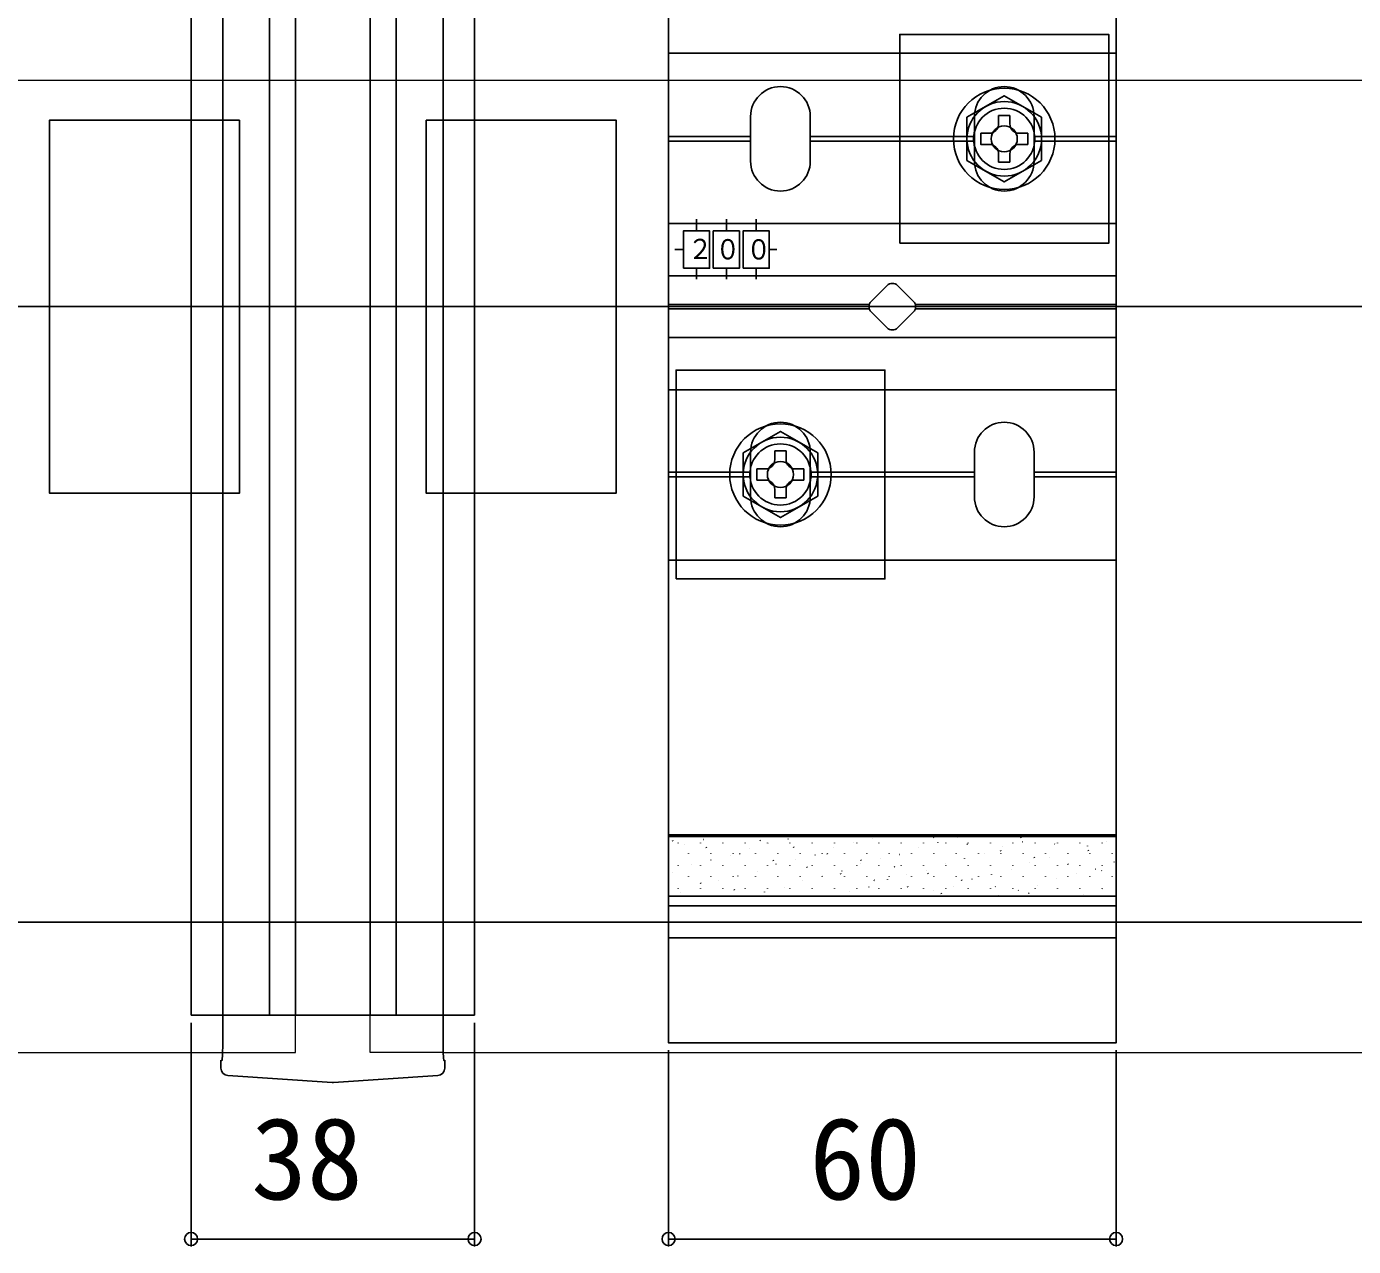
# Model space of a CAD drawing. Units: millimetres, scale not verified. Extents: x -875 to 875, y -1300 to 1294.
# Drawn here: x 167.9 to 345.8, y 756.9 to 920.4 of the extents above; entities that cross this region are included whole.
import ezdxf
from ezdxf.enums import TextEntityAlignment as Align

# ---------------------------------------------------------------- set-up
doc = ezdxf.new("R2010")
doc.units = ezdxf.units.MM
doc.header["$LTSCALE"] = 8
doc.layers.add('0-4_YKK_12', color=2, linetype='Continuous', lineweight=18)
for name, color, linetype in [('0-5_YKK_13', 4, 'Continuous'), ('0-7_YKK_D', 6, 'Continuous'), ('0-9_YSS_K', 3, 'Continuous')]:
    doc.layers.add(name, color=color, linetype=linetype)
doc.styles.add('ＭＳ ゴシック', font='')
doc.styles.get('ＭＳ ゴシック').set_extended_font_data('MS Gothic')

msp = doc.modelspace()

# ---------------------------------------------------------------- linework, layer by layer
at = {"layer": '0-4_YKK_12'}
for p, q in [((389, 913.153), (69, 913.153)), ((-96, 782.853), (194.152, 782.853)), ((223.848, 782.853), (825.228, 782.853))]:
    msp.add_line(p, q, dxfattribs=at)
for points in [[(194.152, 782.853), (204, 782.853), (204, 982.853)], [(223.848, 782.853), (214, 782.853), (214, 982.853)]]:
    msp.add_lwpolyline(points, dxfattribs=at)
at = {"layer": '0-5_YKK_13'}
for p, q in [((190, 977.853), (190, 787.853)), ((200.5, 977.853), (200.5, 787.853)), ((204, 977.853), (204, 787.853)), ((214, 977.853), (214, 787.853)), ((217.5, 977.853), (217.5, 787.853)), ((228, 977.853), (228, 787.853)), ((194.232, 784.034), (194.232, 946.922)), ((223.768, 946.922), (223.768, 784.034)), ((254, 916.853), (314, 916.853)), ((265, 902.353), (265, 908.353)), ((273, 902.353), (273, 908.353)), ((295, 902.353), (295, 908.353)), ((299.75, 908.503), (298.25, 908.503)), ((298.25, 908.503), (298.25, 907.353)), ((299.75, 907.353), (299.75, 908.503)), ((303, 902.353), (303, 908.353)), ((254, 905.653), (265, 905.653)), ((273, 905.653), (295, 905.653)), ((297, 906.103), (295.85, 906.103)), ((302.15, 906.103), (301, 906.103)), ((302.15, 906.103), (302.15, 904.603)), ((303, 905.653), (314, 905.653)), ((254, 905.053), (265, 905.053)), ((273, 905.053), (295, 905.053)), ((301, 904.603), (302.15, 904.603)), ((303, 905.053), (314, 905.053)), ((298.25, 903.353), (298.25, 902.203)), ((298.25, 902.203), (299.75, 902.203)), ((299.75, 902.203), (299.75, 903.353)), ((254, 894.003), (314, 894.003)), ((257.75, 894.563), (257.75, 893.003)), ((261.75, 894.563), (261.75, 893.003)), ((265.75, 894.563), (265.75, 893.003)), ((256, 890.503), (254.829, 890.503)), ((268.535, 890.503), (267.5, 890.503)), ((257.75, 888.003), (257.75, 886.528)), ((261.75, 888.003), (261.75, 886.528)), ((265.75, 888.003), (265.75, 886.528)), ((254, 887.003), (314, 887.003)), ((281.172, 883.56), (283.293, 885.682)), ((284.707, 885.682), (286.828, 883.56)), ((280.925, 883.153), (254, 883.153)), ((254, 882.553), (280.925, 882.553)), ((314, 883.153), (287.075, 883.153)), ((287.075, 882.553), (314, 882.553)), ((283.293, 880.025), (281.172, 882.146)), ((286.828, 882.146), (284.707, 880.025)), ((254, 878.703), (314, 878.703)), ((254, 871.703), (314, 871.703)), ((265, 863.353), (265, 857.353)), ((269.75, 863.503), (268.25, 863.503)), ((268.25, 863.503), (268.25, 862.353)), ((269.75, 862.353), (269.75, 863.503)), ((273, 863.353), (273, 857.353)), ((295, 863.353), (295, 857.353)), ((303, 863.353), (303, 857.353)), ((267, 861.103), (265.85, 861.103)), ((272.15, 861.103), (271, 861.103)), ((272.15, 861.103), (272.15, 859.603)), ((254, 860.653), (265, 860.653)), ((254, 860.053), (265, 860.053)), ((271, 859.603), (272.15, 859.603)), ((273, 860.653), (295, 860.653)), ((273, 860.053), (295, 860.053)), ((303, 860.653), (314, 860.653)), ((303, 860.053), (314, 860.053)), ((268.25, 858.353), (268.25, 857.203)), ((269.75, 857.203), (269.75, 858.353)), ((268.25, 857.203), (269.75, 857.203)), ((254, 848.853), (314, 848.853)), ((254, 803.835), (254, 812.056)), ((254, 812.056), (314, 812.056)), ((254, 811.808), (314, 811.808)), ((254.575, 811.203), (254.52, 811.286)), ((258.712, 811.401), (258.708, 811.41)), ((266.305, 811.239), (266.25, 811.322)), ((270.048, 811.477), (270.045, 811.487)), ((281.385, 811.554), (281.382, 811.563)), ((289.56, 811.619), (289.505, 811.703)), ((292.722, 811.631), (292.718, 811.64)), ((301.29, 811.655), (301.234, 811.739)), ((304.058, 811.707), (304.055, 811.717)), ((312.766, 811.185), (312.763, 811.194)), ((255.299, 810.911), (255.299, 810.961)), ((256.083, 810.802), (256.079, 810.811)), ((256.674, 809.486), (256.674, 809.536)), ((258.289, 810.911), (258.289, 810.961)), ((259.079, 810.318), (259.023, 810.402)), ((259.664, 809.486), (259.664, 809.536)), ((261.279, 810.911), (261.279, 810.961)), ((262.654, 809.486), (262.654, 809.536)), ((263.582, 809.434), (263.527, 809.517)), ((264.269, 810.911), (264.269, 810.961)), ((264.807, 810.232), (264.804, 810.242)), ((265.644, 809.486), (265.644, 809.536)), ((267.259, 810.911), (267.259, 810.961)), ((267.419, 810.878), (267.416, 810.888)), ((268.634, 809.486), (268.634, 809.536)), ((270.249, 810.911), (270.249, 810.961)), ((270.808, 810.354), (270.753, 810.438)), ((271.624, 809.486), (271.624, 809.536)), ((273.239, 810.911), (273.239, 810.961)), ((273.649, 809.333), (273.645, 809.342)), ((274.614, 809.486), (274.614, 809.536)), ((275.311, 809.47), (275.256, 809.553)), ((276.144, 810.309), (276.141, 810.318)), ((276.229, 810.911), (276.229, 810.961)), ((277.604, 809.486), (277.604, 809.536)), ((278.756, 810.955), (278.753, 810.964)), ((279.219, 810.911), (279.219, 810.961)), ((280.594, 809.486), (280.594, 809.536)), ((282.209, 810.911), (282.209, 810.961)), ((283.584, 809.486), (283.584, 809.536)), ((284.985, 809.41), (284.982, 809.419)), ((285.199, 810.911), (285.199, 810.961)), ((286.574, 809.486), (286.574, 809.536)), ((287.481, 810.386), (287.477, 810.395)), ((288.189, 810.911), (288.189, 810.961)), ((289.564, 809.486), (289.564, 809.536)), ((290.093, 811.032), (290.089, 811.041)), ((291.179, 810.911), (291.179, 810.961)), ((292.554, 809.486), (292.554, 809.536)), ((294.063, 810.735), (294.008, 810.818)), ((294.169, 810.911), (294.169, 810.961)), ((295.544, 809.486), (295.544, 809.536)), ((296.322, 809.486), (296.319, 809.496)), ((297.159, 810.911), (297.159, 810.961)), ((298.566, 809.85), (298.511, 809.934)), ((298.534, 809.486), (298.534, 809.536)), ((298.817, 810.462), (298.814, 810.472)), ((300.149, 810.911), (300.149, 810.961)), ((301.429, 811.108), (301.426, 811.118)), ((301.524, 809.486), (301.524, 809.536)), ((303.139, 810.911), (303.139, 810.961)), ((304.514, 809.486), (304.514, 809.536)), ((305.793, 810.771), (305.738, 810.854)), ((306.129, 810.911), (306.129, 810.961)), ((307.504, 809.486), (307.504, 809.536)), ((307.659, 809.563), (307.655, 809.572)), ((309.119, 810.911), (309.119, 810.961)), ((310.154, 810.539), (310.151, 810.548)), ((310.296, 809.886), (310.241, 809.97)), ((310.494, 809.486), (310.494, 809.536)), ((312.109, 810.911), (312.109, 810.961)), ((313.484, 809.486), (313.484, 809.536)), ((255.299, 807.871), (255.299, 807.921)), ((257.071, 808.011), (257.067, 808.021)), ((258.289, 807.871), (258.289, 807.921)), ((259.683, 808.657), (259.68, 808.667)), ((261.279, 807.871), (261.279, 807.921)), ((262.312, 809.256), (262.309, 809.266)), ((264.269, 807.871), (264.269, 807.921)), ((267.259, 807.871), (267.259, 807.921)), ((268.085, 808.549), (268.03, 808.633)), ((268.407, 808.088), (268.404, 808.098)), ((270.249, 807.871), (270.249, 807.921)), ((271.02, 808.734), (271.016, 808.744)), ((272.588, 807.665), (272.533, 807.748)), ((273.239, 807.871), (273.239, 807.921)), ((276.229, 807.871), (276.229, 807.921)), ((279.219, 807.871), (279.219, 807.921)), ((279.744, 808.165), (279.741, 808.174)), ((279.815, 808.585), (279.759, 808.669)), ((282.209, 807.871), (282.209, 807.921)), ((282.356, 808.811), (282.353, 808.82)), ((284.318, 807.701), (284.263, 807.784)), ((285.199, 807.871), (285.199, 807.921)), ((288.189, 807.871), (288.189, 807.921)), ((291.081, 808.241), (291.077, 808.251)), ((291.179, 807.871), (291.179, 807.921)), ((293.693, 808.887), (293.69, 808.897)), ((294.169, 807.871), (294.169, 807.921)), ((297.159, 807.871), (297.159, 807.921)), ((300.149, 807.871), (300.149, 807.921)), ((302.417, 808.318), (302.414, 808.327)), ((303.07, 808.966), (303.014, 809.049)), ((303.139, 807.871), (303.139, 807.921)), ((305.03, 808.964), (305.026, 808.973)), ((306.129, 807.871), (306.129, 807.921)), ((307.573, 808.081), (307.518, 808.165)), ((309.119, 807.871), (309.119, 807.921)), ((312.109, 807.871), (312.109, 807.921)), ((313.754, 808.395), (313.751, 808.404)), ((254.575, 807.035), (254.572, 807.045)), ((256.674, 806.446), (256.674, 806.496)), ((259.664, 806.446), (259.664, 806.496)), ((260.671, 805.867), (260.668, 805.877)), ((262.654, 806.446), (262.654, 806.496)), ((263.283, 806.513), (263.28, 806.523)), ((265.644, 806.446), (265.644, 806.496)), ((265.912, 807.112), (265.909, 807.122)), ((268.634, 806.446), (268.634, 806.496)), ((271.624, 806.446), (271.624, 806.496)), ((272.008, 805.944), (272.004, 805.953)), ((274.614, 806.446), (274.614, 806.496)), ((274.62, 806.59), (274.617, 806.599)), ((277.091, 806.781), (277.036, 806.864)), ((277.249, 807.189), (277.245, 807.198)), ((277.604, 806.446), (277.604, 806.496)), ((280.594, 806.446), (280.594, 806.496)), ((281.595, 805.896), (281.539, 805.979)), ((283.344, 806.021), (283.341, 806.03)), ((283.584, 806.446), (283.584, 806.496)), ((285.957, 806.667), (285.953, 806.676)), ((286.574, 806.446), (286.574, 806.496)), ((288.585, 807.265), (288.582, 807.275)), ((288.821, 806.816), (288.766, 806.9)), ((289.564, 806.446), (289.564, 806.496)), ((292.554, 806.446), (292.554, 806.496)), ((293.324, 805.932), (293.269, 806.015)), ((294.681, 806.097), (294.678, 806.107)), ((295.544, 806.446), (295.544, 806.496)), ((297.293, 806.743), (297.29, 806.753)), ((298.534, 806.446), (298.534, 806.496)), ((299.922, 807.342), (299.919, 807.352)), ((301.524, 806.446), (301.524, 806.496)), ((304.514, 806.446), (304.514, 806.496)), ((306.018, 806.174), (306.014, 806.183)), ((307.504, 806.446), (307.504, 806.496)), ((308.63, 806.82), (308.627, 806.829)), ((310.494, 806.446), (310.494, 806.496)), ((311.259, 807.419), (311.255, 807.428)), ((312.076, 807.197), (312.021, 807.28)), ((313.484, 806.446), (313.484, 806.496)), ((255.299, 804.831), (255.299, 804.881)), ((255.547, 804.292), (255.543, 804.302)), ((258.176, 804.891), (258.172, 804.901)), ((258.34, 805.516), (258.284, 805.599)), ((258.289, 804.831), (258.289, 804.881)), ((261.279, 804.831), (261.279, 804.881)), ((262.843, 804.631), (262.788, 804.715)), ((264.269, 804.831), (264.269, 804.881)), ((266.883, 804.369), (266.88, 804.378)), ((267.259, 804.831), (267.259, 804.881)), ((269.512, 804.968), (269.509, 804.977)), ((270.249, 804.831), (270.249, 804.881)), ((273.239, 804.831), (273.239, 804.881)), ((276.229, 804.831), (276.229, 804.881)), ((278.22, 804.446), (278.217, 804.455)), ((279.219, 804.831), (279.219, 804.881)), ((280.849, 805.045), (280.846, 805.054)), ((282.209, 804.831), (282.209, 804.881)), ((285.199, 804.831), (285.199, 804.881)), ((286.098, 805.012), (286.043, 805.095)), ((288.189, 804.831), (288.189, 804.881)), ((289.557, 804.522), (289.553, 804.532)), ((290.601, 804.127), (290.546, 804.211)), ((291.179, 804.831), (291.179, 804.881)), ((292.186, 805.121), (292.182, 805.131)), ((294.169, 804.831), (294.169, 804.881)), ((297.159, 804.831), (297.159, 804.881)), ((297.827, 805.048), (297.772, 805.131)), ((300.149, 804.831), (300.149, 804.881)), ((300.893, 804.599), (300.89, 804.608)), ((302.331, 804.163), (302.275, 804.247)), ((303.139, 804.831), (303.139, 804.881)), ((303.522, 805.198), (303.519, 805.207)), ((306.129, 804.831), (306.129, 804.881)), ((309.119, 804.831), (309.119, 804.881)), ((309.618, 804.03), (309.615, 804.039)), ((312.109, 804.831), (312.109, 804.881)), ((312.23, 804.676), (312.227, 804.685)), ((254, 802.53), (314, 802.53)), ((286.945, 803.876), (286.941, 803.886)), ((298.281, 803.953), (298.278, 803.962)), ((254, 798.253), (314, 798.253)), ((190, 787.853), (228, 787.853)), ((194, 781.828), (194, 781.843)), ((194, 781.828), (194.083, 781.745)), ((194, 781.828), (194, 780.779)), ((224, 781.828), (224, 781.843)), ((194, 780.767), (194, 780.779)), ((208.9, 778.844), (194.933, 779.777)), ((223.067, 779.777), (209.1, 778.844)), ((224, 780.779), (224, 780.767))]:
    msp.add_line(p, q, dxfattribs=at)
for points in [[(314, 981.553), (314, 784.153), (254, 784.153), (254, 981.553)], [(285, 891.353), (313, 891.353), (313, 919.353), (285, 919.353)], [(304, 908.24), (299, 911.127), (294, 908.24), (294, 902.467), (299, 899.58), (304, 902.467)], [(196.5, 907.853), (171, 907.853), (171, 857.853), (196.5, 857.853)], [(221.5, 907.853), (247, 907.853), (247, 857.853), (221.5, 857.853)], [(256, 888.003), (259.5, 888.003), (259.5, 893.003), (256, 893.003)], [(260, 888.003), (263.5, 888.003), (263.5, 893.003), (260, 893.003)], [(264, 888.003), (267.5, 888.003), (267.5, 893.003), (264, 893.003)], [(255, 846.353), (283, 846.353), (283, 874.353), (255, 874.353)], [(274, 863.24), (269, 866.127), (264, 863.24), (264, 857.467), (269, 854.58), (274, 857.467)]]:
    msp.add_lwpolyline(points, close=True, dxfattribs=at)
for points in [[(295.85, 906.103), (295.85, 904.603), (297, 904.603)], [(265.85, 861.103), (265.85, 859.603), (267, 859.603)], [(314, 812.056), (314, 803.835), (254, 803.835)], [(223.917, 781.745), (224, 781.828), (224, 780.779)]]:
    msp.add_lwpolyline(points, dxfattribs=at)
for centre, radius in [((299, 905.353), 6.8), ((299, 905.353), 5), ((299, 905.353), 4.1), ((299, 905.353), 1.75), ((269, 860.353), 6.8), ((269, 860.353), 5), ((269, 860.353), 4.1), ((269, 860.353), 1.75)]:
    msp.add_circle(centre, radius, dxfattribs=at)
for centre, radius, start, end in [((269, 908.353), 4, 0, 180), ((299, 908.353), 4, 0, 180), ((297, 907.353), 1.25, 270, 0), ((301, 907.353), 1.25, 180, 270), ((297, 903.353), 1.25, 0, 90), ((301, 903.353), 1.25, 90, 180), ((269, 902.353), 4, 180, 0), ((299, 902.353), 4, 180, 0), ((284, 884.975), 1, 45, 135), ((281.879, 882.853), 1, 135, 225), ((286.121, 882.853), 1, 315, 45), ((284, 880.732), 1, 225, 315), ((269, 863.353), 4, 0, 180), ((299, 863.353), 4, 0, 180), ((267, 862.353), 1.25, 270, 0), ((271, 862.353), 1.25, 180, 270), ((267, 858.353), 1.25, 0, 90), ((271, 858.353), 1.25, 90, 180), ((269, 857.353), 4, 180, 0), ((299, 857.353), 4, 180, 0), ((194.993, 780.769), 0.993, 180.11503, 265.85405), ((223.007, 780.769), 0.993, 274.14066, 359.89026)]:
    msp.add_arc(centre, radius, start, end, dxfattribs=at)
for centre, major_axis, ratio, start_param, end_param in [((194.08, 784.24), (0.013, -2.5), 0.060953, 6.2217902, 7.7711026), ((223.92, 784.24), (-0.013, -2.5), 0.060953, 4.7952681, 6.3445805), ((195, 780.275), (1, -0.045), 0.500748, 4.6558273, 4.6681227), ((223, 780.275), (1, 0.045), 0.500748, 4.7566553, 4.7689506), ((209, 780.344), (0, -1.503), 0.998131, 6.2166177, 6.3497529)]:
    msp.add_ellipse(centre, major_axis=major_axis, ratio=ratio, start_param=start_param, end_param=end_param, dxfattribs=at)
at = {"layer": '0-7_YKK_D'}
for p, q in [((190, 786.853), (190, 756.853)), ((228, 786.853), (228, 756.853)), ((254, 783.153), (254, 756.853)), ((314, 783.153), (314, 756.853)), ((228, 757.853), (190, 757.853)), ((314, 757.853), (254, 757.853))]:
    msp.add_line(p, q, dxfattribs=at)
for centre in [(190, 757.853), (228, 757.853), (254, 757.853), (314, 757.853)]:
    msp.add_circle(centre, 0.875, dxfattribs=at)
at = {"layer": '0-9_YSS_K'}
for p, q in [((-196, 882.853), (828.228, 882.853)), ((-113.5, 800.353), (825.228, 800.353))]:
    msp.add_line(p, q, dxfattribs=at)

# ---------------------------------------------------------------- texts
at = {"layer": '0-5_YKK_13', "style": 'ＭＳ ゴシック', "width": 0.9}
for s, p in [('２', (256.594, 888.422)), ('０', (260.283, 888.382)), ('０', (264.42, 888.363))]:
    msp.add_text(s, height=2.711, dxfattribs=at).set_placement(p, align=Align.BOTTOM_LEFT)
at = {"layer": '0-7_YKK_D', "style": 'ＭＳ ゴシック'}
for s, p in [('38', (198.048, 759.853)), ('60', (272.878, 759.853))]:
    msp.add_text(s, height=11, dxfattribs=at).set_placement(p, align=Align.BOTTOM_LEFT)

doc.saveas('drawing.dxf')
